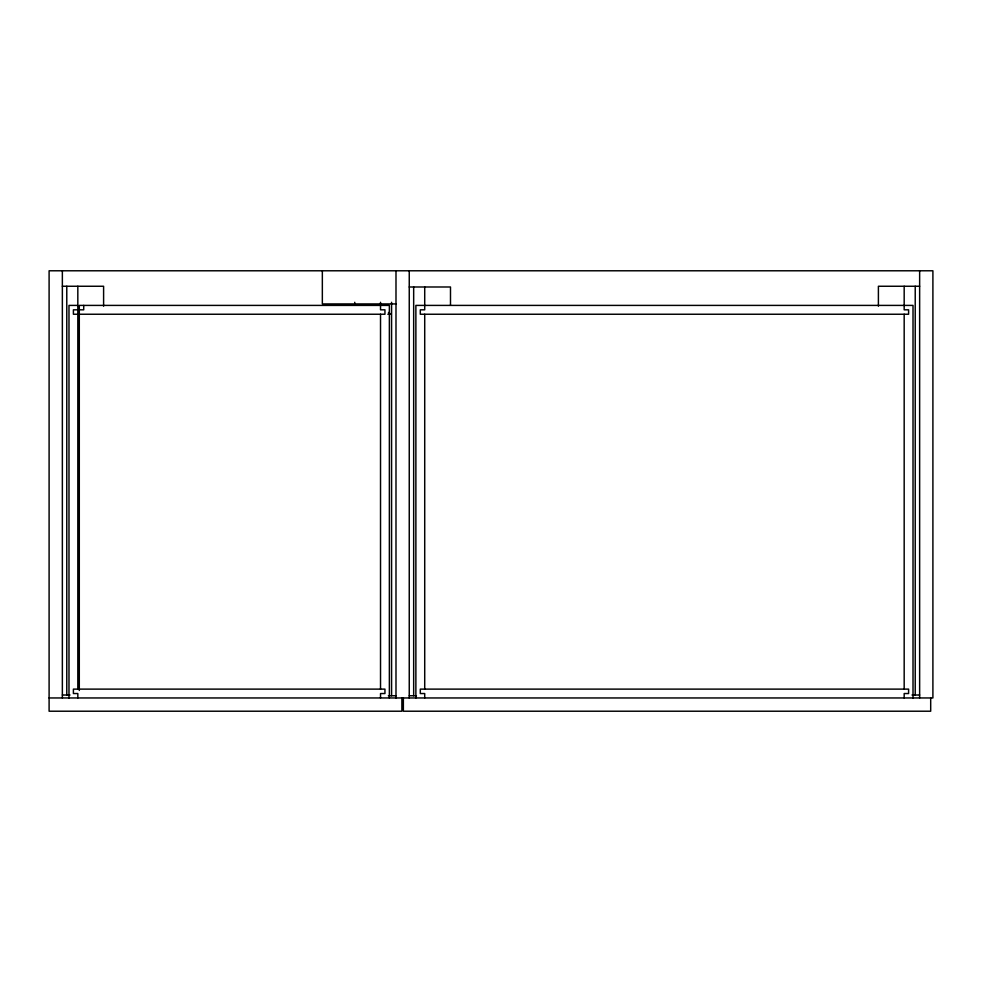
<?xml version="1.0" encoding="UTF-8"?>
<svg xmlns="http://www.w3.org/2000/svg" width="982" height="982" viewBox="0 0 982 982"><rect width="100%" height="100%" fill="white"/><g stroke="black" fill="none" stroke-linecap="round" stroke-linejoin="round"><path stroke-width="1.47" d="M62.357 286.253L103.601 286.253L103.601 306.151M919.643 286.253L878.399 286.253L878.399 306.151M409.248 286.99L450.493 286.99L450.493 305.365M395.992 303.929L322.342 303.929L322.342 270.786M77.823 305.402L68.986 305.402L68.986 697.957M77.823 309.821L73.404 309.821L73.404 314.24L77.823 314.24M79.296 309.821L83.716 309.821L83.716 305.402M79.296 314.24L384.944 314.24L384.944 309.821L380.525 309.821L380.525 302.284M387.78 314.24L390.836 314.24L388.479 312.472M62.357 695.011L69.992 695.011M912.008 695.011L919.643 695.011M388.356 695.747L395.992 695.747M409.248 695.747L416.429 695.747M49.1 697.957L932.9 697.957L932.9 270.786L49.1 270.786L49.1 711.213L401.883 711.213L401.883 697.957M930.691 697.957L930.691 711.213L403.357 711.213L403.357 697.957M919.643 270.786L919.643 697.957M915.224 286.253L915.224 695.011M913.014 697.957L913.014 305.402L415.877 305.402L415.877 697.957M904.177 286.253L904.177 309.821L908.596 309.821L908.596 314.24L420.296 314.24L420.296 309.821L424.715 309.821L424.715 286.99M904.177 314.24L904.177 689.119M904.177 697.957L904.177 693.538L908.596 693.538L908.596 689.119L420.296 689.119L420.296 693.538L424.715 693.538L424.715 697.957M424.715 314.24L424.715 689.119M413.668 286.99L413.668 695.747M409.248 270.786L409.248 697.957M395.992 270.786L395.992 697.957M391.572 302.296L391.572 695.747M389.363 697.957L389.363 305.402L79.296 305.402L79.296 690.469M380.525 314.24L380.525 689.119M380.525 697.957L380.525 693.538L384.944 693.538L384.944 689.119L73.404 689.119L73.404 693.538L77.823 693.538L77.823 697.957M354.748 302.284L354.748 305.365M77.823 286.253L77.823 689.119M66.776 286.253L66.776 695.011M62.357 270.786L62.357 697.957"/></g></svg>
